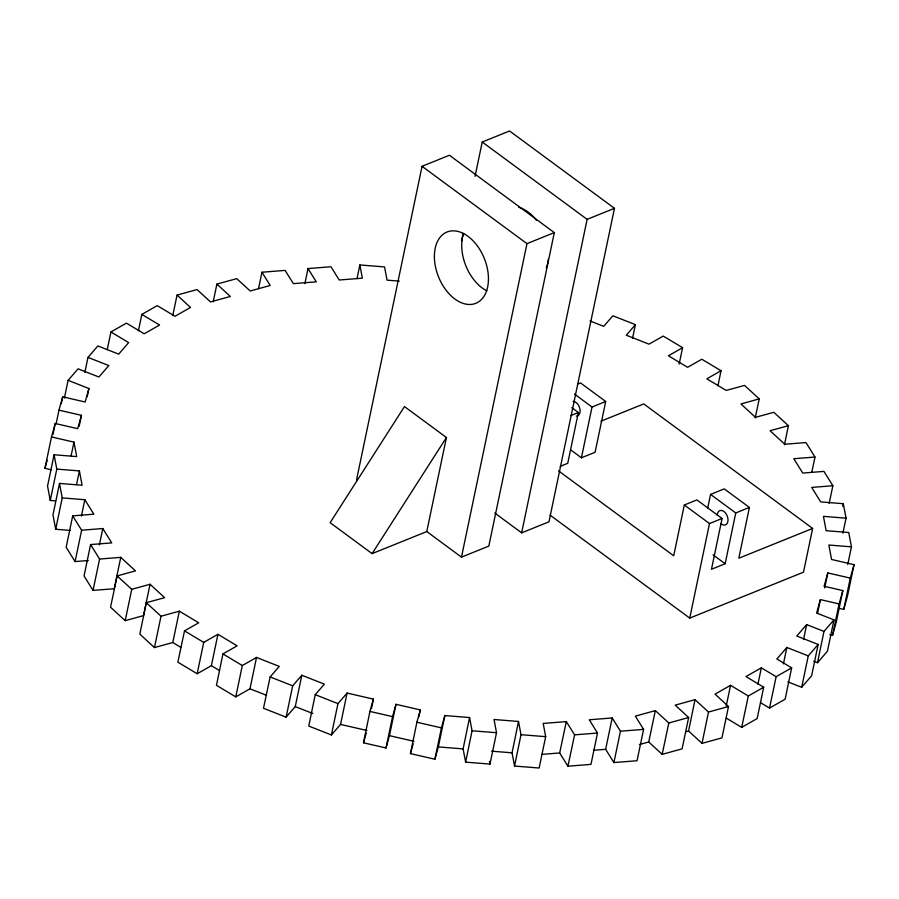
<?xml version="1.0" encoding="UTF-8"?>
<svg xmlns="http://www.w3.org/2000/svg" width="899" height="899" viewBox="0 0 899 899"><rect width="100%" height="100%" fill="white"/><g stroke="black" fill="none" stroke-linecap="round" stroke-linejoin="round"><path stroke-width="1.35" d="M180.733 647.28L172.788 642.515L154.459 647.572L139.828 634.121L146.312 602.712L161.011 616.22L179.339 611.174L198.713 622.793L184.509 630.873L177.867 662.17L197.173 673.744L203.725 642.392L217.929 634.312L237.145 645.83L222.941 653.91L216.468 685.308L235.774 696.882L242.314 665.53L256.53 657.45L279.274 666.395L270.138 676.947L263.486 708.266L286.129 717.166L292.681 685.813L301.817 675.261L324.359 684.117L315.223 694.68L308.773 726.066L331.416 734.966L340.552 724.414L347.104 693.062L373.377 699.107L371.411 708.659M418.923 716.739L420.327 709.918L395.987 704.31L389.436 735.663L386.008 747.979L363.488 742.799L369.938 711.424L373.377 699.107M639.414 744.552L648.718 741.99L662.17 754.351L682.105 748.856L688.645 717.514L668.811 722.976L655.349 710.615L635.335 716.132L643.594 729.381L637.043 760.734L613.905 762.566L620.456 731.213L612.197 717.964L589.261 719.784L597.52 733.033L590.969 764.386L567.932 766.206L574.585 734.854L566.325 721.605L543.187 723.437L545.682 736.674L539.13 768.016L514.554 766.049L521.004 734.697L518.498 721.459L494.034 719.503L496.529 732.73L489.989 764.083L465.615 762.138L472.065 730.775L469.559 717.537L444.87 715.559L438.33 746.912L434.891 759.228L410.45 753.598L416.889 722.234L420.327 709.918M465.615 762.138L463.109 748.901L469.559 717.537M514.554 766.049L512.059 752.811L518.498 721.459M90.574 544.569L84.056 575.978L93.046 590.396L114.218 588.721L120.769 557.369L99.587 559.043L90.574 544.569L111.746 542.895L102.801 528.533L81.629 530.219L72.684 515.869L93.856 514.183L84.832 499.709L62.233 497.9L59.514 483.437L82.101 485.246L79.404 470.919L56.806 469.109L54.097 454.77L76.696 456.58L73.976 442.128L51.501 436.948L44.95 468.3L51.558 469.829M717.953 385.761L721.043 370.736L701.827 359.218L687.611 367.298L668.395 355.779L682.611 347.699L663.226 336.08L649.022 344.16L626.277 335.215L635.413 324.651L612.86 315.785L603.735 326.348L589.958 320.932M847.746 564.594L851.443 546.839L828.856 545.03L831.575 559.481L854.05 564.651L850.297 578.113L827.822 572.933L824.102 586.272L842.824 590.587L839.104 603.926L820.382 599.611L816.629 613.073L833.969 619.883L823.99 631.424L806.65 624.603L796.75 636.031L818.157 644.448L808.268 655.888L786.861 647.471L776.882 659.001L791.659 667.867L776.14 676.689L761.352 667.833L745.956 676.576L763.701 687.218L748.316 695.972L730.572 685.33L715.042 694.152L728.505 706.524L721.953 737.865L702.029 743.361L688.567 730.999L695.028 699.669L675.194 705.142L688.645 717.514M702.029 743.361L708.491 712.042L695.028 699.669M784.445 444.803L788.389 425.688L773.814 412.293L755.497 417.338L740.922 403.943L759.239 398.898L755.216 417.945M52.974 434.419L55.255 423.496L77.73 428.677L81.449 415.338L58.974 410.158L56.131 423.789M61.278 403.64L62.694 396.819L85.169 401.999L88.922 388.537L68.11 380.356L64.402 398.077M55.569 500.878L50.254 500.462L56.806 469.109M59.514 483.437L52.974 514.857L55.693 529.253L70.313 530.421M84.843 372.388L87.978 357.386L97.879 345.958L118.69 354.139L128.669 342.609L110.925 331.967L107.228 349.689M55.693 529.253L62.233 497.9M71.122 455.759L73.976 442.128M79.168 426.238L81.449 415.338M87.214 396.717L88.922 388.537M76.55 484.55L79.404 470.919M72.684 515.869L66.155 547.277L75.078 561.56L88.316 560.515M81.416 516.06L84.832 499.709M75.078 561.56L81.629 530.219M138.424 330.753L141.851 314.392L157.235 305.638L174.979 316.279L190.509 307.458L177.047 295.086L172.777 315.538M99.384 544.895L102.801 528.533M93.046 590.396L99.587 559.043M125.186 620.67L131.737 589.317L117.151 575.922L110.543 607.218L125.186 620.67L143.503 615.613L150.054 584.271L131.737 589.317M213.198 301.817L216.895 284.095L236.74 278.634L250.203 290.995L270.217 285.477L261.957 272.228L285.095 270.397L293.355 283.646L316.291 281.825L308.031 268.576L330.967 266.756L339.226 280.005L362.364 278.173L359.87 264.947L384.558 266.924L387.042 280.151L399.28 281.129M154.459 647.572L161.011 616.22M172.788 642.515L179.339 611.174M258.541 288.579L261.957 272.228M197.173 673.744L211.389 665.665L217.929 634.312M304.896 283.567L308.031 268.576M235.774 696.882L249.978 688.803L256.53 657.45M357.027 278.578L359.87 264.947M286.129 717.166L295.265 706.603L301.817 675.261M356.566 479.796L422.058 166.304L449.41 155.257L554.312 232.605L488.82 546.098L461.479 557.133L426.778 531.556L372.096 553.627L330.135 522.69L404.471 406.573L446.432 437.51L426.778 531.556M331.416 734.966L337.968 703.614L347.104 693.062M461.535 241.011L462.974 234.145M475.043 176.395L482.224 142.02L509.564 130.984L614.466 208.321L548.974 521.813L521.634 532.849L494.776 513.048M386.008 747.979L392.56 716.627L395.987 704.31M461.479 557.133L526.971 243.64L554.312 232.605M434.891 759.228L441.443 727.875L444.87 715.559M521.634 532.849L587.126 219.356L614.466 208.321M571.786 407.685L578.349 412.529L567.741 463.311L560.201 466.356M570.472 449.725L581.417 457.793L592.025 407.011L605.701 401.482L580.518 382.929L578.035 383.929M605.701 401.482L595.093 452.276L581.417 457.793M613.905 762.566L605.645 749.317L612.197 717.964M707.704 508.126L710.57 494.405L724.246 488.887L749.418 507.441L735.753 512.958L725.145 563.752L711.469 569.269L722.077 518.476L696.905 499.923L684.319 504.991L673.711 555.784L558.549 470.885M550.121 515.172L689.747 618.107L709.502 523.555L722.077 518.476M749.418 507.441L738.809 558.234L812.64 528.432L643.74 403.909L600.993 421.17M763.701 687.218L757.149 718.571L741.697 727.358L726.313 718.132M812.64 528.432L803.492 572.191L689.747 618.107M791.659 667.867L785.119 699.22L769.522 708.075L760.419 702.625M803.537 639.571L806.65 624.603M817.528 613.275L820.382 599.611M824.698 587.901L827.822 572.933M842.745 506.44L843.307 503.71L820.72 501.9L811.696 487.427L832.867 485.741L829.159 503.418M818.157 644.448L811.606 675.801L801.672 687.286L787.816 681.835M813.775 661.259L817.483 662.72L823.99 631.424M833.969 619.883L827.428 651.236L817.483 662.72M829.867 634.716L832.541 635.335L839.104 603.926M842.824 590.587L836.284 621.939L832.541 635.335M838.475 608.185L843.768 609.398L850.297 578.113M854.05 564.651L847.499 596.003L843.768 609.398M54.097 454.77L47.546 486.067L50.254 500.462M726.257 705.794L730.572 685.33M741.697 727.358L748.316 695.972M757.902 684.206L761.352 667.833M811.831 472.009L814.977 457.04L805.954 442.566L784.782 444.241L770.072 430.733L788.389 425.688M769.522 708.075L776.14 676.689M783.422 663.855L786.861 647.471M801.672 687.286L808.268 655.888M842.902 533.129L846.038 518.161L843.307 503.71M632.525 338.26L635.413 324.651M567.932 766.206L559.672 752.957L566.325 721.605M679.15 364.028L682.611 347.699M648.718 741.99L655.349 710.615M662.17 754.351L668.811 722.976M51.501 436.948L55.255 423.496M58.974 410.158L62.694 396.819M44.95 468.3L47.197 460.266M363.488 742.799L366.241 732.955M410.45 753.598L413.192 743.754M372.096 553.627L446.432 437.51M68.11 380.356L78.089 368.826L98.901 377.007L108.801 365.578L87.978 357.386M110.925 331.967L126.456 323.146L144.2 333.776L159.584 325.033L141.851 314.392M721.043 370.736L706.828 378.816L726.212 390.436L744.541 385.39L759.239 398.898M570.809 415.574L578.349 412.529M177.047 295.086L197.061 289.568L210.523 301.94L230.358 296.468L216.895 284.095M117.151 575.922L135.479 570.876L120.769 557.369M146.312 602.712L164.629 597.666L150.054 584.271M708.491 712.042L728.505 706.524M685.915 731.73L688.567 730.999M814.977 457.04L793.806 458.715L802.751 473.076L823.922 471.391L832.867 485.741M574.585 734.854L597.52 733.033M620.456 731.213L643.594 729.381M542.052 754.351L559.672 752.957M593.509 750.272L605.645 749.317M846.038 518.161L823.439 516.363L826.147 530.691L848.746 532.5L851.443 546.839M472.065 730.775L496.529 732.73M521.004 734.697L545.682 736.674M438.33 746.912L463.109 748.901M491.573 751.182L512.059 752.811M369.938 711.424L392.56 716.627M416.889 722.234L441.443 727.875M340.552 724.414L366.927 730.482M389.436 735.663L413.888 741.293M270.138 676.947L292.681 685.813M315.223 694.68L337.968 703.614M249.978 688.803L266.34 695.23M295.265 706.603L312.874 713.525M184.509 630.873L203.725 642.392M222.941 653.91L242.314 665.53M211.389 665.665L219.334 670.429M482.224 142.02L587.126 219.356M422.058 166.304L526.971 243.64M574.506 394.088L592.025 407.011M710.57 494.405L735.753 512.958M684.319 504.991L709.502 523.555M713.098 554.874L725.145 563.752M489.483 761.431L489.989 764.083M720.931 523.724A7.686 4.933 68 0 0 727.763 522.105A7.686 4.933 68 0 0 724.347 511.812L722.965 510.89A7.686 4.933 68 0 0 717.245 515.116M573.113 401.347A7.686 4.933 68 0 1 579.877 408.764A7.686 4.933 68 0 1 576.326 416.08M486.876 290.86A38.455 24.678 68 0 1 463.614 233.369M518.768 207.321A38.455 24.678 68 0 1 536.411 220.176M548.368 259.092A38.455 24.678 68 0 1 548.03 261.542M547.806 262.722A38.455 24.678 68 0 1 546.266 267.88M434.386 257.103A38.455 24.678 68 0 0 475.335 303.502A38.455 24.678 68 0 0 474.537 242.393A38.455 24.678 68 0 0 434.386 257.103"/></g></svg>
